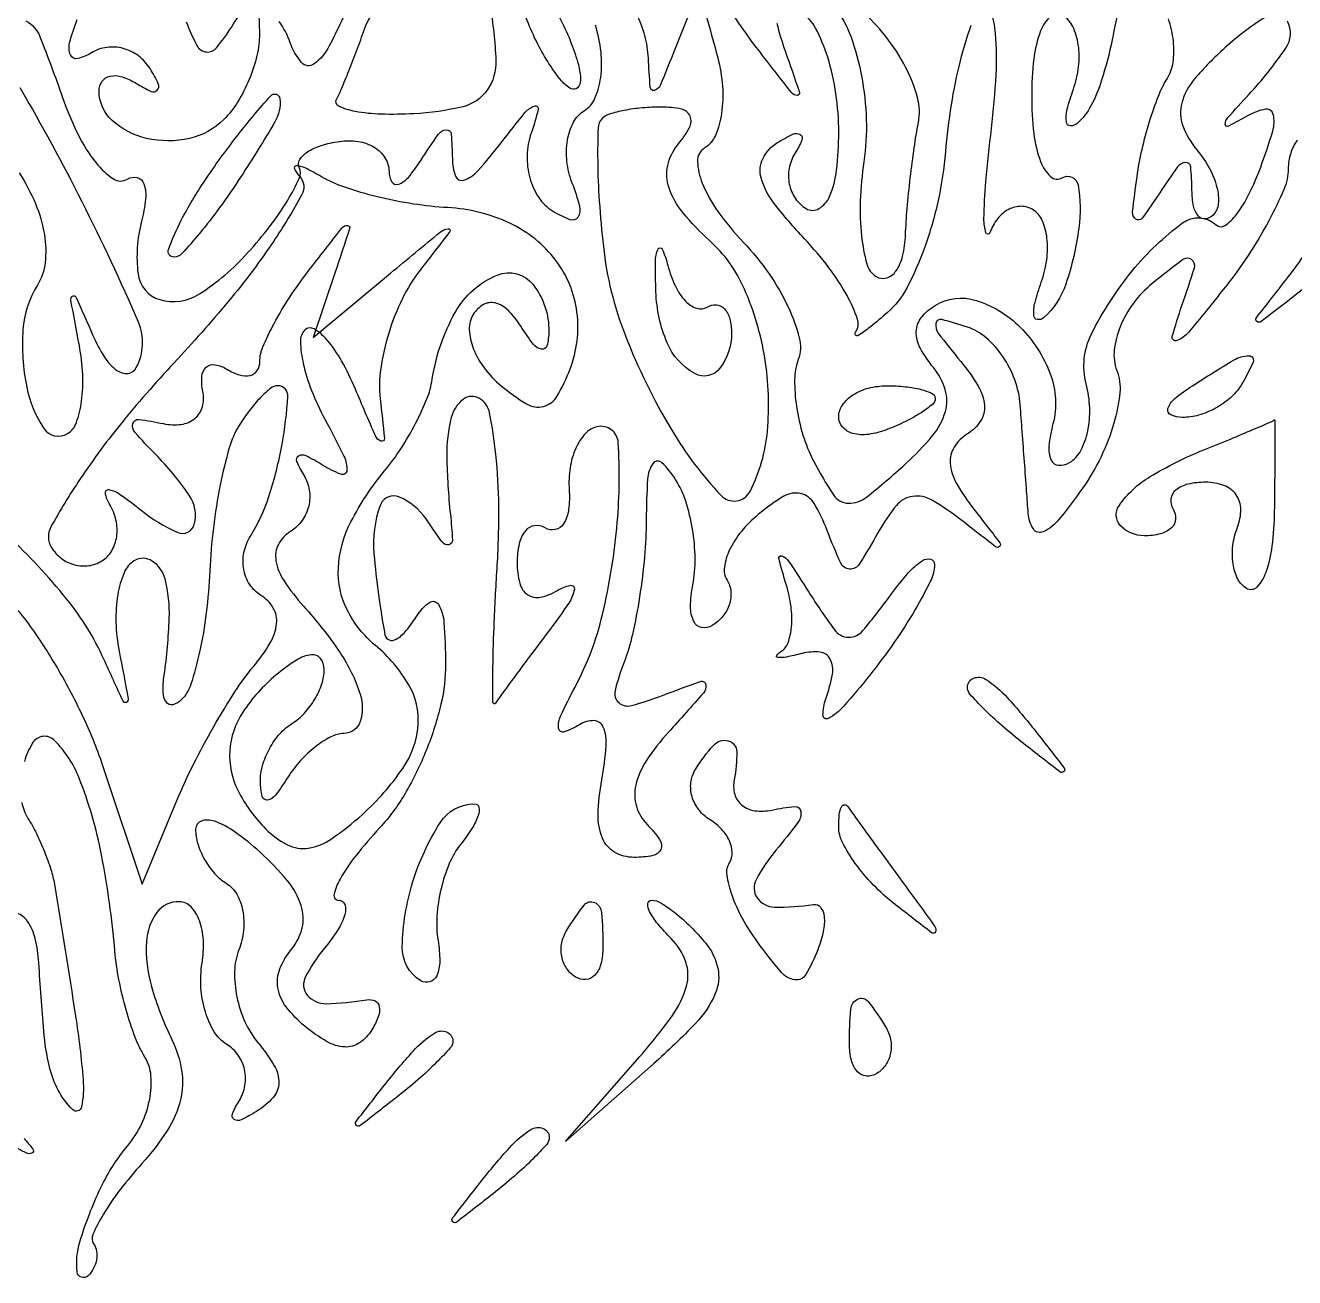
# Model space of a CAD drawing. Extents: x 153 to 7594, y 148 to 3762.
# Drawn here: x 3159.71 to 3199.18, y 2232.27 to 2271.21 of the extents above; entities that cross this region are included whole.
import ezdxf

# ---------------------------------------------------------------- set-up
doc = ezdxf.new("R2010")
doc.units = 0

msp = doc.modelspace()

# ---------------------------------------------------------------- linework, layer by layer
for points in [[(3174.15, 2271.833333, -0.034156), (3174.338985, 2270.119207, -0.164494), (3174.067343, 2269.19046, -0.184042), (3173.310028, 2268.676598, -0.044728), (3171.787669, 2268.457772, -0.020073), (3170.768528, 2268.444292, -0.039416), (3169.962601, 2268.529802, -0.060792), (3169.458507, 2268.689019, -0.429371), (3169.383477, 2268.906441, 0.020091), (3169.537708, 2269.235188, 0.004869), (3169.765263, 2269.790746, 0.004986), (3170.013902, 2270.433624, 0.00494), (3170.250467, 2271.083333, -0.156921), (3171.001065, 2272.069444, -0.105102), (3172.317339, 2272.625097, -0.131087), (3173.545717, 2272.538135, -0.271742)], [(3176.969374, 2269.5, -0.190341), (3176.877628, 2269.267727, -0.335455), (3176.684621, 2269.234375, -0.102785), (3176.374359, 2269.485814, -0.027796), (3176, 2270, -0.026766), (3175.628962, 2270.647707, -0.024204), (3175.315379, 2271.353125, -0.024967), (3175.096832, 2272.012663, -0.067616), (3175.030626, 2272.5, -0.190341), (3175.122372, 2272.732273, -0.335455), (3175.315379, 2272.765625, -0.102785), (3175.625641, 2272.514186, -0.027796), (3176, 2272, -0.026766), (3176.371038, 2271.352293, -0.024204), (3176.684621, 2270.646875, -0.024967), (3176.903168, 2269.987337, -0.067616)], [(3184.882077, 2271.759159, -0.078213), (3185.371988, 2270.868, -0.040289), (3185.707479, 2269.636679, -0.038482), (3185.856209, 2268.271876, -0.044367), (3185.781574, 2266.96513, 0.027193), (3185.671023, 2265.75837, 0.036143), (3185.709868, 2264.657539, 0.039281), (3185.87303, 2263.790688, 0.190416), (3186.166731, 2263.396955, 0.21548), (3186.488428, 2263.35519, 0.167195), (3186.777702, 2263.564643, 0.096648), (3186.987412, 2264.03414, 0.046311), (3187.076511, 2264.690983, -0.011197), (3187.129273, 2265.505807, -0.00687), (3187.226104, 2266.463239, -0.006886), (3187.348068, 2267.408598, -0.01219), (3187.478322, 2268.183873, 0.114527), (3187.44941, 2268.96019, 0.053005), (3187.081033, 2269.906595, 0.048588), (3186.461468, 2270.864314, 0.04867), (3185.669044, 2271.683873, 0.001475), (3184.344773, 2272.803862, 0.152079), (3184.126201, 2272.895558, 0.65248), (3184.078636, 2272.810511, 0.003115)], [(3166.408043, 2266.5, -0.011593), (3165.748184, 2265.542127, -0.01701), (3165.120734, 2264.734375, -0.012425), (3164.57211, 2264.107955, -0.209659), (3164.325973, 2264, -0.518903), (3164.158447, 2264.237922, -0.034051), (3164.556089, 2265.148084, -0.028068), (3165.282665, 2266.370996, -0.016524), (3166.278145, 2267.75, -0.019349), (3167.338833, 2269.01699, -0.648881), (3167.620974, 2268.924719, -0.159846), (3167.464534, 2268.203024, -0.012392)], [(3177.640716, 2268.307382, 0.190862), (3177.514874, 2268.016423, 0.010222), (3177.50403, 2266.991387, 0.014816), (3177.553339, 2265.743529, 0.010158), (3177.679931, 2264.331925, 0.065624), (3178.356194, 2261.578219, 0.041984), (3179.808337, 2258.616011, 0.053819), (3181.340616, 2256.588841, 0.518526), (3182.241879, 2256.716495, 0.09651), (3182.782766, 2258.590757, 0.062271), (3182.701519, 2260.856045, 0.062914), (3182.070838, 2263.001608, 0.106317), (3180.981177, 2264.517035, -0.036646), (3180.148563, 2265.389599, -0.091681), (3179.723537, 2266.156878, -0.131914), (3179.6816, 2266.846938, -0.123398), (3179.987655, 2267.485125, 0.046457), (3180.357525, 2268.025906, 0.231477), (3180.376132, 2268.382817, 0.245474), (3180.108111, 2268.602457, 0.051316), (3179.484124, 2268.666667, 0.022185), (3178.889603, 2268.640274, 0.025946), (3178.330422, 2268.561127, 0.02625), (3177.872146, 2268.446559, 0.122592)], [(3168.240154, 2266.503504, -0.319871), (3168.305986, 2265.942573, -0.022021), (3167.428783, 2264.500129, -0.024885), (3166.126075, 2262.751097, -0.015523), (3164.438674, 2260.830984, 0.016057), (3162.743281, 2258.89762, 0.02452), (3161.41344, 2257.106916, 0.021549), (3160.501683, 2255.608561, 0.270613), (3160.517618, 2254.971493, 0.093236), (3160.826612, 2254.632754, 0.096391), (3161.234146, 2254.4343, 0.099186), (3161.676492, 2254.406283, 0.10516), (3162.08541, 2254.552786, 0.122321), (3162.392263, 2254.866847, 0.099298), (3162.546325, 2255.313122, 0.08988), (3162.523422, 2255.823824, 0.079204), (3162.324353, 2256.319098, -0.086902), (3162.193744, 2256.658977, -0.532304), (3162.303435, 2256.7688, -0.106538), (3162.669838, 2256.611901, -0.016162), (3163.308042, 2256.127555, 0.068393), (3164.443927, 2255.439031, 0.461938), (3164.961153, 2255.693434, 0.215305), (3164.801069, 2256.593976, 0.044238), (3163.75, 2257.871429, -0.012879), (3163.11278, 2258.553872, -0.250743), (3163.048043, 2258.825419, -0.377047), (3163.236733, 2258.9524, -0.020581), (3164, 2258.821429, 0.085269), (3164.552567, 2258.798779, 0.140103), (3164.97918, 2258.982958, 0.15774), (3165.212164, 2259.344891, 0.116429), (3165.225223, 2259.82433, -0.068666), (3165.194024, 2260.286094, -0.191458), (3165.332191, 2260.573592, -0.232089), (3165.605637, 2260.654704, -0.096758), (3165.975223, 2260.515313, 0.062585), (3166.367751, 2260.335972, 0.132913), (3166.698972, 2260.322954, 0.191609), (3166.915961, 2260.472561, 0.148207), (3167, 2260.749853, -0.100995), (3167.093187, 2261.206492, -0.022137), (3167.441346, 2261.933006, -0.022186), (3167.927322, 2262.752043, -0.019705), (3168.502454, 2263.55887, -0.001481), (3169.555913, 2264.911617, -0.249214), (3169.720602, 2264.984709, -0.487623), (3169.789951, 2264.881721, -0.002348), (3169.332888, 2263.5), (3168.660869, 2261.5), (3171.063202, 2263.5, -0.001272), (3172.612148, 2264.782879, -0.147239), (3172.851745, 2264.883276, -0.65719), (3172.903168, 2264.791857, -0.002824), (3171.982826, 2263.596376, 0.052313), (3171.432887, 2262.713733, 0.037927), (3171.006408, 2261.636131, 0.038564), (3170.756237, 2260.537753, 0.065401), (3170.74095, 2259.596376, -0.004742), (3170.87129, 2258.358356, -0.55795), (3170.7648, 2258.277678, -0.200494), (3170.591037, 2258.444573, -0.00248), (3169.969409, 2259.895184, 0.026837), (3169.541058, 2260.773943, 0.050277), (3169.090055, 2261.422418, 0.078862), (3168.687161, 2261.765398, 0.346228), (3168.397497, 2261.73083, 0.210443), (3168.257933, 2261.371606, 0.044198), (3168.34918, 2260.687549, 0.039261), (3168.607502, 2259.85077, 0.02838), (3169.018748, 2258.964969, -0.008516), (3169.614131, 2257.805439, -0.127849), (3169.704957, 2257.364212, -0.511424), (3169.522313, 2257.246109, -0.045553), (3168.94526, 2257.533831, 0.023025), (3168.434069, 2257.818116, 0.242115), (3168.202165, 2257.814962, 0.389625), (3168.142566, 2257.645966, 0.037408), (3168.361803, 2257.223607, -0.098666), (3168.535272, 2256.758351, -0.097856), (3168.517893, 2256.2607, -0.098032), (3168.312667, 2255.807772, -0.099412), (3167.951169, 2255.469821, 0.135314), (3167.577228, 2255.066993, 0.164484), (3167.499057, 2254.560686, 0.104126), (3167.751776, 2253.928637, 0.036313), (3168.356102, 2253.150723, -0.034461), (3169.492956, 2251.698438, -0.072273), (3170.116549, 2250.410714, -0.154731), (3170.116254, 2249.560935, -0.322257), (3169.611803, 2249.18541, 0.114577), (3169.21095, 2249.085365, 0.047182), (3168.735858, 2248.782829, 0.043417), (3168.266688, 2248.347407, 0.042763), (3167.877116, 2247.83541, -0.020798), (3167.484559, 2247.269599, -0.191442), (3167.2339, 2247.11786, -0.398675), (3167.06923, 2247.228757, -0.051678), (3167.015313, 2247.690983, -0.074131), (3167.083483, 2248.192374, -0.053889), (3167.298248, 2248.713662, -0.054031), (3167.618541, 2249.175433, -0.075854), (3168, 2249.5, 0.067923), (3168.382546, 2249.815222, 0.052403), (3168.70625, 2250.248868, 0.053435), (3168.926276, 2250.728927, 0.080924), (3169, 2251.181462, 0.167546), (3168.882868, 2251.521202, 0.26259), (3168.604707, 2251.636582, 0.113412), (3168.139779, 2251.468844, 0.030163), (3167.5, 2251, 0.073954), (3166.468965, 2249.848903, 0.130065), (3166.064765, 2248.645794, 0.133575), (3166.312828, 2247.422952, 0.08009), (3167.186346, 2246.213654, 0.079493), (3167.858893, 2245.726634, 0.155897), (3168.504886, 2245.623187, 0.114114), (3169.231008, 2245.911326, 0.032651), (3170.186346, 2246.668641, 0.057681), (3171.442781, 2248.101184, 0.132554), (3171.918883, 2249.442007, 0.153553), (3171.626037, 2250.709256, 0.086778), (3170.594896, 2251.921243, -0.103813), (3169.710383, 2253.034976, -0.129685), (3169.440765, 2254.322853, -0.1064), (3169.831539, 2255.771026, -0.054343), (3170.875019, 2257.349407, 0.02913), (3171.382302, 2258.038651, 0.024058), (3171.842063, 2258.826711, 0.024718), (3172.193906, 2259.592673, 0.057764), (3172.359308, 2260.200288, -0.090054), (3173.070926, 2262.277857, -0.169358), (3174.3822, 2263.441087, -0.336687), (3175.49536, 2263.145652, -0.170293), (3175.984687, 2261.690983, -0.056893), (3175.927714, 2261.243079, -0.398791), (3175.759063, 2261.134577, -0.185074), (3175.501891, 2261.293403, -0.021693), (3175.109687, 2261.856763, 0.055227), (3174.715727, 2262.348827, 0.136748), (3174.316881, 2262.573772, 0.192588), (3173.948828, 2262.522353, 0.125121), (3173.63601, 2262.22007, 0.150069), (3173.512672, 2261.748192, 0.082351), (3173.636295, 2261.158324, 0.069483), (3173.979971, 2260.543426, 0.05748), (3174.499177, 2260.000683, 0.038316), (3175.294844, 2259.437286, 0.197039), (3175.818271, 2259.357941, 0.203241), (3176.236553, 2259.669157, 0.040947), (3176.647314, 2260.523299, 0.123746), (3176.86043, 2262.288243, 0.131553), (3176.202698, 2263.898982, 0.12149), (3174.772486, 2265.054881, 0.096437), (3172.839707, 2265.539448, -0.025668), (3171.777846, 2265.651025, -0.020876), (3170.65603, 2265.875817, -0.02136), (3169.638311, 2266.170915, -0.050306), (3168.918986, 2266.496869, 0.015877), (3168.406164, 2266.7732, 0.113663), (3168.134248, 2266.838628, 0.558138), (3168.075796, 2266.745897, 0.070188)], [(3180.909015, 2262.443768, -0.157009), (3181.196228, 2262.514694, -0.191331), (3181.444107, 2262.395728, -0.127521), (3181.611686, 2262.082729, -0.059543), (3181.666667, 2261.622678, -0.163223), (3181.304472, 2260.542726, -0.372642), (3180.5256, 2260.376544, -0.169456), (3179.662464, 2261.337386, -0.090314), (3179.315904, 2262.916667, -0.010051), (3179.300865, 2263.869763, -0.105496), (3179.383484, 2264.248936, -0.652522), (3179.512131, 2264.247617, -0.036703), (3179.687272, 2263.737757, 0.045503), (3179.920158, 2263.096678, 0.079491), (3180.237597, 2262.630723, 0.121279), (3180.583799, 2262.407483, 0.224912)], [(3197.5, 2260, -0.075854), (3197.175433, 2259.618541, -0.054031), (3196.713662, 2259.298248, -0.053889), (3196.192374, 2259.083483, -0.074131), (3195.690983, 2259.015313, -0.102799), (3195.327599, 2259.095709, -0.37991), (3195.239151, 2259.292684, -0.147021), (3195.445888, 2259.597454, -0.027275), (3196, 2260, -0.008108), (3197.281145, 2260.798791, -0.136158), (3197.758161, 2260.931144, -0.541951), (3197.886554, 2260.734105, -0.034464)], [(3188, 2259.606989, -0.222225), (3187.912889, 2259.420671, -0.030693), (3187.559375, 2259.160341, -0.030395), (3187.074558, 2258.887494, -0.02136), (3186.5, 2258.638374, -0.055937), (3185.925634, 2258.488865, -0.100118), (3185.440625, 2258.516384, -0.147206), (3185.122486, 2258.710807, -0.184534), (3185, 2259.031385, -0.152681), (3185.115494, 2259.400789, -0.098158), (3185.440625, 2259.715469, -0.08088), (3185.926468, 2259.92777, -0.062722), (3186.5, 2260, -0.024748), (3187.074824, 2259.971531, -0.039339), (3187.559375, 2259.884553, -0.046727), (3187.903916, 2259.758929, -0.289661)], [(3198.545487, 2256.093377, -0.027138), (3198.472433, 2255.013642, -0.055683), (3198.276851, 2254.189733, -0.10211), (3198.000426, 2253.736675, -0.357404), (3197.685247, 2253.694528, -0.138981), (3197.41159, 2253.993614, -0.079305), (3197.262678, 2254.464055, -0.068731), (3197.25645, 2255.028429, -0.060121), (3197.400442, 2255.601151, 0.092143), (3197.503507, 2256.15917, 0.155015), (3197.360078, 2256.608922, 0.152167), (3196.980583, 2256.898907, 0.087842), (3196.409598, 2257, 0.054602), (3195.861101, 2256.939923, 0.118144), (3195.481998, 2256.755208, 0.189143), (3195.329887, 2256.48221, 0.173729), (3195.396994, 2256.166667, -0.156081), (3195.475617, 2255.850742, -0.191391), (3195.345951, 2255.578125, -0.128073), (3195.003629, 2255.393832, -0.059847), (3194.5, 2255.333333, -0.204757), (3193.765906, 2255.64711, -0.356234), (3193.716973, 2256.269173, -0.106195), (3194.681217, 2257.173358, -0.039562), (3196.352327, 2258.006691, 0.001739), (3197.178678, 2258.343451, 0.002784), (3197.881478, 2258.637302, 0.00055), (3198.498005, 2258.899926, 0.146304), (3198.542066, 2258.936614, -0.741794), (3198.558827, 2258.931583, -0.000391), (3198.560423, 2258.12756, -0.002295), (3198.557295, 2257.20363, -0.00133)], [(3186.642348, 2253.525559, -0.021722), (3187.16387, 2254.177372, -0.062971), (3187.594658, 2254.560397, -0.213936), (3187.851059, 2254.606917, -0.351596), (3187.977764, 2254.44113, -0.108265), (3187.852841, 2253.929126, -0.018586), (3187.377227, 2253.042082, -0.019489), (3186.728467, 2252.026152, -0.016311), (3185.964606, 2251, -0.011983), (3185.151226, 2250.027411, -0.088923), (3184.681192, 2249.652754, -0.570903), (3184.509069, 2249.756378, -0.083219), (3184.598182, 2250.261341, 0.040085), (3184.804016, 2251.033213, 0.166744), (3184.733066, 2251.502754, 0.251474), (3184.420069, 2251.715807, 0.088934), (3183.861341, 2251.675236, -0.012684), (3183.372773, 2251.563661, -0.069809), (3183.103704, 2251.547561, -0.572978), (3183.071533, 2251.614069, -0.114741), (3183.193823, 2251.728503, 0.178152), (3183.422593, 2252.003188, 0.064688), (3183.531283, 2252.50659, 0.053901), (3183.51592, 2253.140069, 0.041764), (3183.368318, 2253.814608, -0.010778), (3183.138167, 2254.623046, -0.594311), (3183.2303, 2254.709591, -0.168338), (3183.440474, 2254.549196, -0.00477), (3184.066843, 2253.58443, 0.016035), (3184.869839, 2252.406579, 0.233485), (3185.303633, 2252.179856, 0.229015), (3185.752511, 2252.384316, 0.015438)], [(3191.127555, 2249.25, -0.001576), (3192.00764, 2248.120493, -0.377591), (3192, 2248, -0.377591), (3191.879507, 2247.99236, -0.001576), (3190.75, 2248.872445, -0.012436), (3190.079598, 2249.425681, -0.017649), (3189.514062, 2249.952641, -0.013803), (3189.08115, 2250.410139, -0.184603), (3189, 2250.622445, -0.307699), (3189.193395, 2250.90695, -0.241985), (3189.573889, 2250.869516, -0.065617), (3190.23668, 2250.306759, -0.017685)], [(3181.75, 2247.75, 0.117424), (3181.766444, 2247.298216, 0.156677), (3181.990349, 2246.9572, 0.1388), (3182.396221, 2246.784094, 0.085191), (3182.919273, 2246.806424, -0.031381), (3183.635508, 2246.914597, -0.409962), (3183.823629, 2246.759025, -0.189494), (3183.727486, 2246.415455, -0.011331), (3183.046828, 2245.556424, 0.050147), (3182.429972, 2244.640126, 0.281501), (3182.461909, 2244.075399, 0.242661), (3183.001858, 2243.787823, 0.040329), (3184.214012, 2243.869583, -0.269982), (3184.434883, 2243.781511, -0.143699), (3184.547238, 2243.499011, -0.077702), (3184.518327, 2243.033278, -0.037347), (3184.345745, 2242.458614, -0.040015), (3183.979129, 2241.692623, -0.30317), (3183.637175, 2241.525033, -0.186848), (3183.219491, 2241.754557, -0.016881), (3182.470409, 2242.709581, -0.032109), (3182.006829, 2243.437346, -0.041209), (3181.682805, 2244.161741, -0.046432), (3181.526739, 2244.78478, -0.178413), (3181.604987, 2245.169873, 0.147487), (3181.688502, 2245.482916, 0.099001), (3181.603672, 2245.846019, 0.082669), (3181.362818, 2246.204323, 0.0652), (3181, 2246.5, -0.088941), (3180.649431, 2246.814355, -0.094986), (3180.439712, 2247.224179, -0.099917), (3180.402413, 2247.665018, -0.110145), (3180.542705, 2248.069098, -0.046247), (3181.11306, 2248.825623, -0.279658), (3181.564617, 2248.958892, -0.334634), (3181.827477, 2248.624745, -0.054582)], [(3173.25087, 2245.75, 0.068207), (3172.890809, 2245.143309, 0.04185), (3172.632207, 2244.351726, 0.041233), (3172.505082, 2243.508819, 0.056963), (3172.54064, 2242.745237, -0.039797), (3172.592373, 2242.106248, -0.102795), (3172.499267, 2241.655376, -0.218004), (3172.286081, 2241.46344, -0.217662), (3172.001282, 2241.499208, -0.266382), (3171.427443, 2242.558287, -0.068185), (3171.750671, 2244.55758, -0.067702), (3172.603024, 2246.408073, -0.256396), (3173.681462, 2247, -0.365934), (3173.808745, 2246.892442, -0.125488), (3173.787389, 2246.632812, -0.058864), (3173.593235, 2246.230201, -0.026228)], [(3187.032968, 2244.5, -0.001613), (3187.990111, 2243.186266, -0.268706), (3188.007396, 2243.016402, -0.484056), (3187.88969, 2242.986902, -0.002253), (3186.75, 2243.872445, -0.033687), (3186.080311, 2244.47468, -0.036088), (3185.514062, 2245.148474, -0.038743), (3185.119099, 2245.793695, -0.118513), (3185, 2246.289111, -0.025033), (3185.018789, 2246.664158, -0.081051), (3185.083122, 2246.904197, -0.280207), (3185.17753, 2246.968895, -0.262974), (3185.282968, 2246.916667, 0.006866), (3185.465372, 2246.655857, 0.000676), (3185.913754, 2246.034896, 0.000854), (3186.450487, 2245.296353, 0.000677)], [(3177.666667, 2242.543989, -0.059057), (3177.605052, 2242.024148, -0.126631), (3177.417083, 2241.669932, -0.191218), (3177.139071, 2241.534562, -0.158515), (3176.817021, 2241.613087, -0.108766), (3176.536973, 2241.88478, -0.099739), (3176.385962, 2242.257398, -0.095385), (3176.387618, 2242.673795, -0.090093), (3176.542705, 2243.069098, -0.02679), (3177.086603, 2243.852054, -0.350126), (3177.40792, 2243.929499, -0.269722), (3177.623697, 2243.618676, -0.019984)], [(3180.865068, 2242.662583, -0.122339), (3181.239642, 2241.885681, -0.155042), (3181.159054, 2241.097145, -0.087984), (3180.547035, 2240.17311, -0.021977), (3179.237513, 2238.912583), (3176.5, 2236.5), (3178.743, 2239.057, 0.022404), (3179.811063, 2240.390618, 0.089605), (3180.265966, 2241.328166, 0.152947), (3180.242721, 2242.089264, 0.113312), (3179.793, 2242.807, -0.022847), (3179.374474, 2243.265627, -0.054493), (3179.120101, 2243.649556, -0.130728), (3179.066465, 2243.89366, -0.401473), (3179.177555, 2244, -0.139345), (3179.470328, 2243.916792, -0.029098), (3179.911504, 2243.607134, -0.028438), (3180.397751, 2243.174573, -0.023549)], [(3186.457295, 2240.069098, -0.090093), (3186.612382, 2239.673795, -0.095385), (3186.614038, 2239.257398, -0.099739), (3186.463027, 2238.88478, -0.108766), (3186.182979, 2238.613087, -0.158515), (3185.860929, 2238.534562, -0.191218), (3185.582917, 2238.669932, -0.126631), (3185.394948, 2239.024148, -0.059057), (3185.333333, 2239.543989, -0.019984), (3185.376303, 2240.618676, -0.269722), (3185.59208, 2240.929499, -0.350126), (3185.913397, 2240.852054, -0.02679)], [(3173, 2239.622445, -0.184603), (3172.91885, 2239.410139, -0.013803), (3172.485938, 2238.952641, -0.017649), (3171.920402, 2238.425681, -0.012436), (3171.25, 2237.872445, -0.001576), (3170.120493, 2236.99236, -0.377591), (3170, 2237, -0.377591), (3169.99236, 2237.120493, -0.001576), (3170.872445, 2238.25, -0.017685), (3171.76332, 2239.306759, -0.065617), (3172.426111, 2239.869516, -0.241985), (3172.806605, 2239.90695, -0.307699)], [(3176, 2236.622445, -0.184603), (3175.91885, 2236.410139, -0.013803), (3175.485938, 2235.952641, -0.017649), (3174.920402, 2235.425681, -0.012436), (3174.25, 2234.872445, -0.001576), (3173.120493, 2233.99236, -0.377591), (3173, 2234, -0.377591), (3172.99236, 2234.120493, -0.001576), (3173.872445, 2235.25, -0.017685), (3174.76332, 2236.306759, -0.065617), (3175.426111, 2236.869516, -0.241985), (3175.806605, 2236.90695, -0.307699)]]:
    msp.add_lwpolyline(points, format="xyb", close=True)
for points in [[(3193.938802, 2273, -0.005331), (3193.502725, 2270.760171, -0.025464), (3193.175601, 2269.4994, -0.045988), (3192.841833, 2268.702628, -0.088053), (3192.415706, 2268.158369, -0.195622), (3192.202496, 2268.081862, -0.369963), (3192.07791, 2268.198051, -0.091128), (3192.10587, 2268.595761, -0.023044), (3192.296997, 2269.217975, 0.057026), (3192.461253, 2269.918939, 0.065777), (3192.450883, 2270.604913, 0.076295), (3192.275985, 2271.172766, 0.14249), (3191.956326, 2271.526992, 0.333976)], [(3169.888444, 2272.110106, -0.012778), (3169.158365, 2270.568424, -0.117569), (3168.683918, 2270.007297, -0.393745), (3168.296069, 2270.05224, -0.092224), (3167.938907, 2270.674162, 0.073219), (3167.597095, 2271.325073, 0.057218)], [(3183.072932, 2271.272274, 0.022059), (3183.332515, 2270.414045, -0.002735), (3183.778767, 2269.121157, -0.523888), (3183.708173, 2269.025997, -0.22188), (3183.537175, 2269.112709, -0.001529), (3182.502454, 2270.44113, -0.028221), (3181.446976, 2271.976446, -0.105862)], [(3166.95058, 2271.739763, -0.016642), (3166.984687, 2270.95, -0.061092), (3166.908602, 2270.274447, -0.039635), (3166.665957, 2269.525768, -0.039514), (3166.306596, 2268.821164, -0.058763), (3165.878145, 2268.278145, -0.142264), (3164.807563, 2267.689432, -0.111761), (3163.477254, 2267.692709, -0.128211), (3162.406582, 2268.250239, -0.212012), (3162, 2269.166006, -0.153743), (3162.095164, 2269.46818, -0.191512), (3162.339137, 2269.628778, -0.129483), (3162.712194, 2269.608682, -0.060631), (3163.154508, 2269.404508, 0.028948), (3163.616187, 2269.154868, 0.323892), (3163.80982, 2269.191836, 0.309012), (3163.841292, 2269.391571, 0.02762), (3163.58541, 2269.861803, 0.092918), (3163.225404, 2270.256965, 0.096295), (3162.750991, 2270.48884, 0.099246), (3162.236388, 2270.522221, 0.105516), (3161.760963, 2270.352267, -0.079895), (3161.333524, 2270.174502, -0.365535), (3161.111236, 2270.286362, -0.16774), (3161.084169, 2270.665359, -0.026335), (3161.318607, 2271.387893, 0.024852)], [(3164.708402, 2271.317508, 0.028876), (3165.042869, 2270.576802, 0.250658), (3165.331876, 2270.380047, 0.25385), (3165.653211, 2270.512387, 0.029497), (3166.123851, 2271.166154, -0.0157), (3166.578235, 2271.835526, -0.306337)], [(3178.695426, 2271.586237, -0.048041), (3178.961382, 2270.888562, -0.056723), (3179.070285, 2270.190983, 0.011812), (3179.129046, 2269.290508, 0.47688), (3179.272497, 2269.194034, 0.222445), (3179.46524, 2269.368503, 0.006087), (3179.902281, 2270.446448, -0.00784), (3180.408356, 2271.682204, -0.351127)], [(3180.84977, 2271.611698, -0.006106), (3181.238116, 2270.197444, -0.045574), (3181.385174, 2269.312611, -0.054535), (3181.355327, 2268.468749, -0.063588), (3181.165563, 2267.786596, -0.15597), (3180.830915, 2267.3955, 0.267647), (3180.610202, 2266.985845, 0.090302), (3180.756262, 2266.297072, 0.059351), (3181.243935, 2265.420387, 0.032006), (3182.031955, 2264.465985, -0.036295), (3182.832319, 2263.479542, -0.042599), (3183.434591, 2262.437166, -0.047537), (3183.773813, 2261.489597, -0.149051), (3183.742288, 2260.821482, 0.083428), (3183.628487, 2260.183807, 0.039719), (3183.686349, 2259.349752, 0.037926), (3183.888137, 2258.465974, 0.043901), (3184.214712, 2257.667036, 0.027416), (3184.838533, 2256.603811, 0.242351), (3185.298822, 2256.34644, 0.17982), (3185.86445, 2256.534843, 0.01455), (3187.076054, 2257.568828, 0.035683), (3187.920568, 2258.450462, 0.102656), (3188.315666, 2259.194838, 0.144213), (3188.313559, 2259.879101, 0.101141), (3187.94791, 2260.562764, -0.049064), (3187.533941, 2261.174831, -0.131015), (3187.411717, 2261.682901, -0.1622), (3187.567814, 2262.115811, -0.087612), (3187.995247, 2262.497062, -0.218636), (3189.273049, 2262.655129, -0.120448), (3190.644794, 2261.819454, -0.107387), (3191.585935, 2260.350946, -0.154144), (3191.662782, 2258.818477, 0.037428), (3191.537364, 2258.132977, 0.128512), (3191.604202, 2257.689195, 0.281508), (3191.834544, 2257.525837, 0.156672), (3192.180377, 2257.611479, 0.134338), (3192.525338, 2257.981662, 0.068945), (3192.741689, 2258.582943, 0.060718), (3192.804721, 2259.310381, 0.055287), (3192.695596, 2260.056042, -0.18106), (3192.853854, 2261.595207, -0.05631), (3194.135575, 2263.580849, -0.062292), (3195.692626, 2265.062735, -0.36279), (3196.740434, 2265, 0.355017), (3197.00672, 2264.980373, 0.077067), (3197.365076, 2265.322703, 0.049062), (3197.757587, 2265.953817, 0.026014), (3198.121974, 2266.80069, 0.015329), (3198.497181, 2267.9192, 0.133009), (3198.512025, 2268.439281, 0.399579), (3198.267521, 2268.597584, 0.082138), (3197.736527, 2268.403986, -0.011432), (3197.116031, 2268.072494, -0.565724), (3197.019231, 2268.133436, -0.178715), (3197.099876, 2268.338648, -0.005009), (3197.75, 2269.053296, 0.037148), (3198.902444, 2270.496302, 0.27544), (3198.954803, 2271.338362, 0.437216)], [(3189.108684, 2271.20704, 0.022175), (3188.774969, 2270.09921, 0.022686), (3188.494883, 2268.737658, 0.018905), (3188.318445, 2267.270826, -0.033562), (3188.092395, 2265.764983, -0.032484), (3187.665416, 2264.285951, -0.034219), (3187.116292, 2263.037598, -0.092881), (3186.51995, 2262.281855, -0.008501), (3185.972906, 2261.820601, -0.032389), (3185.609365, 2261.561746, -0.370113), (3185.524649, 2261.57498, -0.346133), (3185.521051, 2261.663908, 0.243511), (3185.58175, 2262.070224, 0.042623), (3185.25995, 2262.801349, 0.037869), (3184.696154, 2263.670343, 0.025746), (3183.933941, 2264.570317, -0.023308), (3182.985109, 2265.679631, -0.095681), (3182.586053, 2266.464853, -0.185068), (3182.637751, 2267.060451, -0.142106), (3183.079303, 2267.549012, -0.024362), (3183.574142, 2267.822475, -0.250925), (3183.799681, 2267.814453, -0.37894), (3183.856297, 2267.643095, -0.037076), (3183.638197, 2267.223607, 0.092519), (3183.459449, 2266.761469, 0.096172), (3183.462971, 2266.272527, 0.09932), (3183.647286, 2265.832848, 0.105964), (3183.983688, 2265.510081, 0.281319), (3184.385309, 2265.508028, 0.156927), (3184.71765, 2265.889922, 0.073204), (3184.933818, 2266.706889, 0.028138), (3185, 2267.881966, 0.03588), (3184.913679, 2269.083334, 0.040275), (3184.65633, 2270.213115, 0.044174), (3184.280211, 2271.120988, 0.134851), (3183.830061, 2271.605028, 0.073989)], [(3191.592181, 2271.493732, 0.118872), (3191.279288, 2271.034826, 0.061683), (3191.067132, 2270.162507, 0.02885), (3191, 2269, 0.029009), (3191.067096, 2267.844516, 0.060602), (3191.278395, 2266.969946, 0.115028), (3191.588518, 2266.503917, 0.339219), (3191.947726, 2266.467693, -0.531881), (3192.441045, 2266.244973, -0.075281), (3192.466291, 2264.901421, -0.048079), (3192.063393, 2263.161685, -0.13071), (3191.37203, 2262.114693, -0.229996), (3191.177523, 2262.059789, -0.344168), (3191.06508, 2262.185221, -0.081282), (3191.103732, 2262.59388, -0.021902), (3191.296997, 2263.217975, 0.051903), (3191.467871, 2263.915047, 0.062415), (3191.475972, 2264.589407, 0.073723), (3191.329318, 2265.141055, 0.153746), (3191.041736, 2265.474206, 0.137511), (3190.672932, 2265.580363, 0.125007), (3190.287543, 2265.485331, 0.105088), (3189.943693, 2265.19577, 0.075391), (3189.697259, 2264.756231, -0.717827), (3189.576728, 2264.760437, -0.076855), (3189.517241, 2265.190893, -0.018463), (3189.578785, 2266.350917, -0.006595), (3189.749435, 2268, 0.015183), (3189.893779, 2269.675446, 0.034084), (3189.877751, 2270.951076, 0.068419), (3189.720667, 2271.662452, 0.536071)], [(3198.341592, 2271.508734, 0.045587), (3197.003531, 2270.503196, 0.031232), (3196.065368, 2269.54107, 0.112189), (3195.666571, 2268.787789, 0.157865), (3195.701436, 2268.086721, 0.082659), (3196.146032, 2267.324042, -0.048417), (3196.534376, 2266.751458, -0.064493), (3196.761695, 2266.166068, -0.08036), (3196.803108, 2265.657267, -0.178417), (3196.642501, 2265.309167, -0.165174), (3196.398579, 2265.188922, -0.254567), (3196.184236, 2265.271547, -0.129407), (3196.034985, 2265.582951, -0.044716), (3195.984687, 2266.083333, 0.022172), (3195.944625, 2266.809084, 0.409369), (3195.783725, 2266.943022, 0.219211), (3195.534882, 2266.802354, 0.010623), (3194.981889, 2266, -0.011195), (3194.43754, 2265.212118, -0.411112), (3194.240858, 2265.179626, -0.272293), (3194.139214, 2265.405583, -0.007742), (3194.276132, 2266.5, -0.021523), (3194.432049, 2267.342551, -0.018049), (3194.667534, 2268.220275, -0.018429), (3194.941562, 2269.00727, -0.046746), (3195.212947, 2269.547746, 0.106603), (3195.396212, 2270.055524, 0.059826), (3195.405733, 2270.714316, 0.055648), (3195.251936, 2271.414422, 0.059226)], [(3159.723643, 2271.343829, -0.179799), (3160.156788, 2270.862198, -0.010305), (3160.862766, 2268.963826, 0.030954), (3161.346176, 2267.811842, 0.053221), (3161.903348, 2266.93399, 0.076853), (3162.444055, 2266.434789, 0.294517), (3162.880869, 2266.426373, -0.204766), (3163.186913, 2266.47251, -0.253687), (3163.394456, 2266.278693, -0.108009), (3163.44594, 2265.801664, -0.037043), (3163.319623, 2265.114239, 0.094692), (3163.209994, 2263.479367, 0.297979), (3163.886008, 2262.678514, 0.220029), (3165.122371, 2262.856065, 0.064952), (3166.616353, 2264.128569, 0.019863), (3167.317686, 2264.968279, 0.028389), (3167.865165, 2265.769624, 0.027702), (3168.224719, 2266.448274, 0.222702), (3168.222506, 2266.792315, -0.259715), (3168.237728, 2267.031643, -0.106921), (3168.475227, 2267.269448, -0.068457), (3168.907106, 2267.470824, -0.038489), (3169.472506, 2267.598844, -0.074417), (3170.057326, 2267.597187, -0.098961), (3170.555797, 2267.415982, -0.116709), (3170.890069, 2267.086409, -0.137591), (3171.015313, 2266.661516, 0.128178), (3171.103099, 2266.34202, 0.359027), (3171.305317, 2266.266298, 0.136358), (3171.616393, 2266.480095, 0.03098), (3172, 2267, -0.009488), (3172.557168, 2267.827288, -0.228717), (3172.794085, 2267.959627, -0.407024), (3172.948229, 2267.826228, -0.018427), (3172.984687, 2267.05887, 0.086006), (3173.084105, 2266.519317, 0.403833), (3173.341773, 2266.395047, 0.132803), (3173.775059, 2266.680346, 0.016439), (3174.502454, 2267.55887, -0.006649), (3175.253383, 2268.502847, -0.146425), (3175.541713, 2268.697881, -0.588172), (3175.656504, 2268.588907, -0.020304), (3175.43428, 2267.851151, 0.07679), (3175.309239, 2267.16359, 0.074231), (3175.39497, 2266.461875, 0.078925), (3175.671849, 2265.8538, 0.108527), (3176.101765, 2265.437106, 0.045934), (3176.63838, 2265.170056, 0.344236), (3176.892754, 2265.246822, 0.223024), (3176.951002, 2265.574785, 0.025835), (3176.713613, 2266.30393, -0.062549), (3176.548618, 2266.973885, -0.070107), (3176.564183, 2267.637548, -0.080064), (3176.750541, 2268.193894, -0.134353), (3177.084351, 2268.552132, 0.153003), (3177.4184, 2268.937979, 0.069928), (3177.59819, 2269.586875, 0.059595), (3177.607436, 2270.382934, 0.050016), (3177.433543, 2271.209386, -0.023277)], [(3159.509593, 2266.625704, -0.045791), (3160.021467, 2265.66261, -0.058878), (3160.297794, 2264.699419, -0.068105), (3160.320287, 2263.826477, -0.11129), (3160.080112, 2263.129624, 0.121418), (3159.632232, 2261.740622, 0.067864), (3159.748695, 2259.958302, 0.096385), (3160.280869, 2258.674422, 0.405003), (3161.01981, 2258.512243, 0.171764), (3161.295389, 2258.855116, 0.051053), (3161.454137, 2259.518773, 0.044618), (3161.490579, 2260.354147, 0.035489), (3161.385595, 2261.250996, -0.001563), (3161.123764, 2262.655148, -0.284718), (3161.17589, 2262.788144, -0.480587), (3161.2769, 2262.761976, -0.002003), (3161.806972, 2261.566376, 0.03821), (3162.167983, 2260.889043, 0.092104), (3162.553513, 2260.475007, 0.192327), (3162.893223, 2260.385606, 0.243211), (3163.157547, 2260.566376, 0.228698), (3163.219965, 2261.979631, 0.015628), (3161.475272, 2265.716774, 0.015036), (3159.546124, 2269.264031, 0.491725)], [(3199.261226, 2267.632812, 0.085237), (3199.05467, 2267.227702, 0.071036), (3198.977764, 2266.75, -0.095299), (3198.842225, 2266.107195, -0.023717), (3198.377227, 2265.132812, -0.023379), (3197.728303, 2264.048854, -0.021588), (3196.964606, 2263, -0.004862), (3195.883683, 2261.669442, -0.127992), (3195.513706, 2261.402943, -0.614699), (3195.373247, 2261.529323, -0.018163), (3195.674072, 2262.5, 0.009176), (3196.059392, 2263.66862, 0.32045), (3195.973511, 2263.927706, 0.330042), (3195.704541, 2263.925803, 0.009468), (3194.746672, 2263.176887, 0.062442), (3194.163827, 2262.568012, 0.063347), (3193.752659, 2261.836915, 0.069707), (3193.567064, 2261.09961, 0.119011), (3193.648632, 2260.473268, -0.117348), (3193.740714, 2259.783858, -0.045455), (3193.555943, 2258.8318, -0.041808), (3193.158075, 2257.794041, -0.040357), (3192.589191, 2256.823875, -0.017752), (3191.84733, 2255.840911, -0.112892), (3191.357883, 2255.45794, -0.377215), (3191.0529, 2255.5464, -0.124388), (3190.893701, 2256.027494, 0.000282), (3190.842788, 2256.727263, 0.000134), (3190.776415, 2257.629186, 0.000132), (3190.706482, 2258.572618, 0.000187), (3190.643701, 2259.412288, 0.069518), (3190.476838, 2260.180759, 0.061435), (3190.101587, 2260.909815, 0.064484), (3189.584367, 2261.491445, 0.09862), (3189, 2261.82491, 0.019549), (3188.204098, 2262.05624, 0.431374), (3188.021332, 2261.938899, 0.213154), (3188.093246, 2261.637859, 0.008855), (3188.798558, 2260.751649, -0.037272), (3189.338003, 2259.988664, -0.113404), (3189.533537, 2259.38873, -0.167706), (3189.413454, 2258.904521, -0.110903), (3189, 2258.5, 0.114519), (3188.586632, 2258.089745, 0.163186), (3188.465836, 2257.590972, 0.108838), (3188.661394, 2256.964849, 0.036014), (3189.201442, 2256.160972, -0.001891), (3190.008927, 2255.120037, -0.382783), (3189.999878, 2254.999883, -0.370911), (3189.877296, 2254.993244, -0.001861), (3188.830722, 2255.805451, 0.032693), (3187.89977, 2256.440076, 0.169162), (3187.298065, 2256.560684, 0.190079), (3186.793007, 2256.276179, 0.043004), (3186.229714, 2255.445993, -0.013482), (3185.640276, 2254.456314, -0.266705), (3185.339293, 2254.29755, -0.284546), (3185.064499, 2254.481669, -0.014908), (3184.637159, 2255.503166, 0.041948), (3184.231802, 2256.341773, 0.204967), (3183.816049, 2256.646412, 0.194946), (3183.294191, 2256.563782, 0.037675), (3182.499177, 2255.999317, 0.047129), (3181.971294, 2255.469833, 0.061522), (3181.604368, 2254.893335, 0.075545), (3181.443172, 2254.359236, 0.175748), (3181.527322, 2253.955791, -0.117164), (3181.645966, 2253.598144, -0.100557), (3181.601005, 2253.203346, -0.092853), (3181.398511, 2252.83181, -0.083452), (3181.068586, 2252.542388, -0.187539), (3180.736535, 2252.481003, -0.238571), (3180.493066, 2252.668543, -0.116868), (3180.392197, 2253.134082, -0.042762), (3180.463124, 2253.80852, 0.051434), (3180.53474, 2254.625118, 0.036799), (3180.453305, 2255.539104, 0.037349), (3180.243323, 2256.408101, 0.063226), (3179.926163, 2257.08523, 0.058625), (3179.502833, 2257.607184, 0.456996), (3179.228152, 2257.583759, 0.143342), (3179.056456, 2257.103981, 0.013296), (3179.015313, 2255.831787, -0.021072), (3178.960207, 2254.681678, -0.016122), (3178.806626, 2253.431715, -0.016388), (3178.58631, 2252.269039, -0.036607), (3178.326391, 2251.408179, 0.030212), (3178.044242, 2250.515088, 0.282253), (3178.160162, 2250.146363, 0.250544), (3178.559264, 2250.055007, 0.025118), (3179.520324, 2250.369426, -0.006892), (3180.704719, 2250.805288, -0.466765), (3180.867709, 2250.708785, -0.224806), (3180.791785, 2250.444209, -0.003462), (3179.707587, 2249.229381, 0.037479), (3179.016913, 2248.340633, 0.090236), (3178.68927, 2247.577906, 0.128678), (3178.709079, 2246.922169, 0.125464), (3179.046987, 2246.353013, -0.045398), (3179.430962, 2245.892174, -0.253294), (3179.464377, 2245.583333, -0.255071), (3179.224286, 2245.388015, -0.045892), (3178.629777, 2245.333333, -0.132639), (3178.031585, 2245.494863, -0.164142), (3177.654066, 2245.927093, -0.105795), (3177.517764, 2246.668765, -0.0376), (3177.630521, 2247.746745, 0.024229), (3177.768967, 2248.798047, 0.117687), (3177.678665, 2249.38831, 0.301677), (3177.389497, 2249.58559, 0.142525), (3176.93431, 2249.459401, -0.057671), (3176.463337, 2249.23862, -0.47678), (3176.290105, 2249.34884, -0.139276), (3176.354385, 2249.741089, -0.012876), (3176.799952, 2250.629323, 0.064496), (3177.653743, 2252.884678, 0.037129), (3178.113944, 2255.757342, 0.036479), (3178.142921, 2258.233932, 0.462843), (3177.48671, 2258.725171, 0.153664), (3177.1184, 2258.509715, 0.079635), (3176.824468, 2258.058735, 0.06691), (3176.646094, 2257.450029, 0.054946), (3176.617862, 2256.772649, -0.047176), (3176.601513, 2256.147731, -0.11084), (3176.446167, 2255.710265, -0.201056), (3176.185602, 2255.527383, -0.194585), (3175.867862, 2255.581666, 0.177725), (3175.539322, 2255.648879, 0.188344), (3175.254934, 2255.485178, 0.116057), (3175.062485, 2255.081727, 0.053552), (3175, 2254.5, 0.061593), (3175.07909, 2253.860399, 0.181527), (3175.327104, 2253.501895, 0.208263), (3175.722427, 2253.423489, 0.081714), (3176.25, 2253.632941, -0.081269), (3176.650545, 2253.792373, -0.535857), (3176.778589, 2253.668904, -0.103597), (3176.60546, 2253.24375, -0.013452), (3176.032968, 2252.441958, 0.001314), (3175.453944, 2251.671285, 0.001708), (3174.927776, 2250.962076, 0.001274), (3174.490348, 2250.365073, 0.015546), (3174.3307, 2250.131066, -0.746049), (3174.247589, 2250.154852, -0.005462), (3174.248474, 2251.240231, -0.008095), (3174.288182, 2252.661599, -0.004266), (3174.381113, 2254.425025, 0.017237), (3174.42984, 2256.248698, 0.024413), (3174.338047, 2257.869492, 0.022208), (3174.144135, 2259.154272, 0.208707), (3173.833381, 2259.602976, 0.31265), (3173.317628, 2259.575891, 0.167759), (3172.952144, 2259.017875, 0.066408), (3172.81144, 2257.79781, 0.022149), (3172.923215, 2256, -0.012398), (3172.988521, 2255.201359, -0.376537), (3172.874164, 2255.055053, -0.289006), (3172.676092, 2255.133148, -0.00959), (3172.166698, 2255.856763, 0.144526), (3171.337544, 2256.540447, 0.432593), (3170.738269, 2256.27706, 0.106802), (3170.546382, 2254.778282, 0.024876), (3170.890313, 2252.25, 0.269172), (3171.023189, 2252.095666, 0.22348), (3171.241942, 2252.118862, 0.084735), (3171.549867, 2252.38592, 0.030635), (3171.890313, 2252.856763, -0.094954), (3172.271334, 2253.262395, -0.442548), (3172.549442, 2253.204297, -0.116582), (3172.72417, 2252.638357, -0.014879), (3172.772359, 2251.356763, -0.060229), (3172.630243, 2250.098694, -0.037223), (3172.179596, 2248.678237, -0.036919), (3171.514685, 2247.320624, -0.053784), (3170.723045, 2246.25, 0.018074), (3169.983116, 2245.385678, 0.039107), (3169.493974, 2244.660937, 0.073814), (3169.307023, 2244.176291, 0.480466), (3169.448131, 2244, -0.317389), (3169.637299, 2243.866469, -0.159271), (3169.645155, 2243.559375, -0.070752), (3169.422729, 2243.076402, -0.029978), (3169, 2242.5, 0.055954), (3168.411826, 2241.604081, 0.299095), (3168.474083, 2241.051089, 0.228326), (3169.058473, 2240.784153, 0.037897), (3170.32433, 2240.906356, -0.159508), (3170.579631, 2240.869244, -0.239087), (3170.711651, 2240.692197, -0.132979), (3170.682383, 2240.37853, -0.049071), (3170.485302, 2239.976218, -0.103087), (3170.098099, 2239.568031, -0.165998), (3169.641551, 2239.438067, -0.119386), (3169.087096, 2239.603108, -0.041465), (3168.398641, 2240.08412, -0.055832), (3167.817022, 2240.688121, -0.121524), (3167.560382, 2241.273606, -0.136975), (3167.620223, 2241.864025, -0.080035), (3167.984138, 2242.480887, 0.115841), (3168.313281, 2243.14178, 0.137677), (3168.283959, 2243.835899, 0.095002), (3167.858219, 2244.605512, 0.035142), (3166.996469, 2245.503196, 0.028672), (3166.229013, 2246.12157, 0.06983), (3165.586463, 2246.457292, 0.165839), (3165.180475, 2246.462714, 0.324595), (3165, 2246.214005, 0.075881), (3165.070677, 2245.75098, 0.053241), (3165.280921, 2245.266357, 0.052976), (3165.590449, 2244.834216, 0.072579), (3165.956326, 2244.526992, -0.127958), (3166.278798, 2244.189531, -0.080917), (3166.464822, 2243.67461, -0.071976), (3166.490109, 2243.065469, -0.066144), (3166.34445, 2242.45524, 0.086312), (3166.212701, 2241.785409, 0.056283), (3166.284035, 2240.998756, 0.054711), (3166.535038, 2240.221051, 0.067909), (3166.936683, 2239.576293, -0.038399), (3167.44758, 2238.854517, -0.140694), (3167.58996, 2238.31854, -0.179816), (3167.41212, 2237.867709, -0.071537), (3166.89405, 2237.434519, -0.025996), (3166.417043, 2237.172941, -0.260828), (3166.198393, 2237.186224, -0.366819), (3166.145173, 2237.360313, -0.03679), (3166.361803, 2237.776393, 0.097036), (3166.536672, 2238.24082, 0.097452), (3166.522973, 2238.73616, 0.098402), (3166.323296, 2239.185571, 0.101077), (3165.968462, 2239.519492, -0.118576), (3165.582952, 2239.908274, -0.062661), (3165.304391, 2240.53211, -0.056959), (3165.167404, 2241.280621, -0.056436), (3165.20215, 2242.043142, 0.051096), (3165.242505, 2242.760649, 0.076681), (3165.118757, 2243.374328, 0.103405), (3164.857904, 2243.792136, 0.192626), (3164.5, 2243.954552, 0.250344), (3163.795872, 2243.618589, 0.146), (3163.47123, 2242.715386, 0.084005), (3163.629557, 2241.314147, 0.043641), (3164.263493, 2239.666813, -0.075043), (3164.565615, 2238.706411, -0.098472), (3164.527705, 2237.789912, -0.083755), (3164.124983, 2236.849911, -0.040941), (3163.329704, 2235.811825, 0.019549), (3162.652833, 2235.002437, 0.029522), (3162.135392, 2234.243415, 0.029213), (3161.805403, 2233.610979, 0.263644), (3161.833333, 2233.311679, -0.113857), (3161.922147, 2233.090518, -0.082849), (3161.919437, 2232.824535, -0.076818), (3161.827538, 2232.55522, -0.075951), (3161.658369, 2232.325035, -0.626095), (3161.318488, 2232.442736, -0.103604), (3161.40091, 2233.378828, -0.037813), (3162.054953, 2235.06569, -0.061892), (3162.879921, 2236.355313, 0.062167), (3163.318099, 2237.04112, 0.062805), (3163.5724, 2237.811256, 0.069023), (3163.613315, 2238.545657, 0.118399), (3163.422634, 2239.125181, -0.048301), (3163.121976, 2239.736551, -0.021309), (3162.840138, 2240.593013, -0.020854), (3162.616392, 2241.533345, -0.026307), (3162.492222, 2242.418986, 0.025995), (3162.074144, 2245.414486, 0.046463), (3161.379206, 2247.799645, 0.101515), (3160.614261, 2248.970502, 0.485208), (3159.933726, 2248.892767, 0.065858), (3159.675947, 2248.318688, 0.057163)], [(3199.437231, 2263, -0.001254), (3198.137632, 2261.998925, -0.332509), (3198.003649, 2261.997338, -0.423253), (3197.987455, 2262.112387, -0.001415), (3198.956169, 2263.350882, 0.044317), (3200.008029, 2264.963287, 0.071819)], [(3158.962355, 2253.534068, -0.05262), (3159.800721, 2252.597428, -0.023708), (3160.702376, 2251.213792, -0.023158), (3161.524791, 2249.648717, -0.029211), (3162.130185, 2248.129081), (3163.33566, 2244.5), (3164.41783, 2247.104412, -0.017982), (3164.927091, 2248.215506, -0.013492), (3165.563564, 2249.401017, -0.013684), (3166.223972, 2250.485306, -0.030221), (3166.798558, 2251.265384, 0.03932), (3167.321241, 2252.00269, 0.108663), (3167.521259, 2252.603038, 0.160797), (3167.415946, 2253.088237, 0.121752), (3167.032246, 2253.480071, -0.110583), (3166.682591, 2253.821739, -0.100448), (3166.496788, 2254.291762, -0.095336), (3166.504089, 2254.818251, -0.088787), (3166.704758, 2255.319098, 0.061396), (3167.280717, 2256.556784, 0.033436), (3167.689609, 2258.184852, 0.028753), (3167.870238, 2259.661426, 0.433155), (3167.552742, 2260, 0.170757), (3167.337322, 2259.924221, 0.031258), (3167.020421, 2259.635443, 0.030419), (3166.676546, 2259.234136, 0.023526), (3166.351025, 2258.758953, 0.069196), (3166.045576, 2258.066436, 0.01966), (3165.767617, 2256.920258, 0.019403), (3165.552792, 2255.587381, 0.019423), (3165.442033, 2254.242312, -0.019936), (3165.332991, 2252.934493, -0.023683), (3165.122886, 2251.713499, -0.023436), (3164.852663, 2250.71631, -0.121047), (3164.554956, 2250.233359, -0.13002), (3164.291113, 2250.082688, -0.316152), (3164.091464, 2250.156049, -0.148412), (3163.990369, 2250.46995, -0.039599), (3164.023413, 2251, 0.025803), (3164.182747, 2252.769073, 0.073574), (3164.049017, 2253.995007, 0.183794), (3163.654785, 2254.548311, 0.293456), (3163.09388, 2254.558021, 0.157974), (3162.776606, 2254.18428, 0.056084), (3162.581517, 2253.501867, 0.04878), (3162.522777, 2252.650944, 0.040575), (3162.622088, 2251.749004, -0.001289), (3162.904441, 2250.266429, -0.329812), (3162.849648, 2250.153443, -0.428689), (3162.747937, 2250.188041, -0.001463), (3162.146238, 2251.5, 0.063208), (3160.99095, 2253.370336, 0.034911), (3159.158402, 2255.339943, 0.045927)], [(3159.596148, 2247.044507, 0.095794), (3159.787863, 2246.547746, -0.026194), (3160.051188, 2246.073593, -0.018246), (3160.29979, 2245.514025, -0.018456), (3160.499344, 2244.958195, -0.035886), (3160.609549, 2244.5, -0.002526), (3161.26784, 2240.401117, -0.018337), (3161.501694, 2238.420375, -0.068099), (3161.454978, 2237.573971, -0.601154), (3161.177623, 2237.489044, -0.073166), (3160.728798, 2238.092711, -0.066816), (3160.455655, 2238.818775, -0.035282), (3160.280281, 2239.93492, -0.00617), (3160.125, 2242.059017, 0.044476), (3160.012086, 2242.808517, 0.091281), (3159.770546, 2243.348694, 0.158746), (3159.447292, 2243.596168, 0.226798)], [(3159.666667, 2236.589675, -0.025923), (3159.942162, 2236.255494, -0.476478), (3159.912236, 2236.139122, -0.226751), (3159.728576, 2236.142093, -0.015014), (3159.25, 2236.398692, 0.077344)]]:
    msp.add_lwpolyline(points, format="xyb")

doc.saveas('drawing.dxf')
